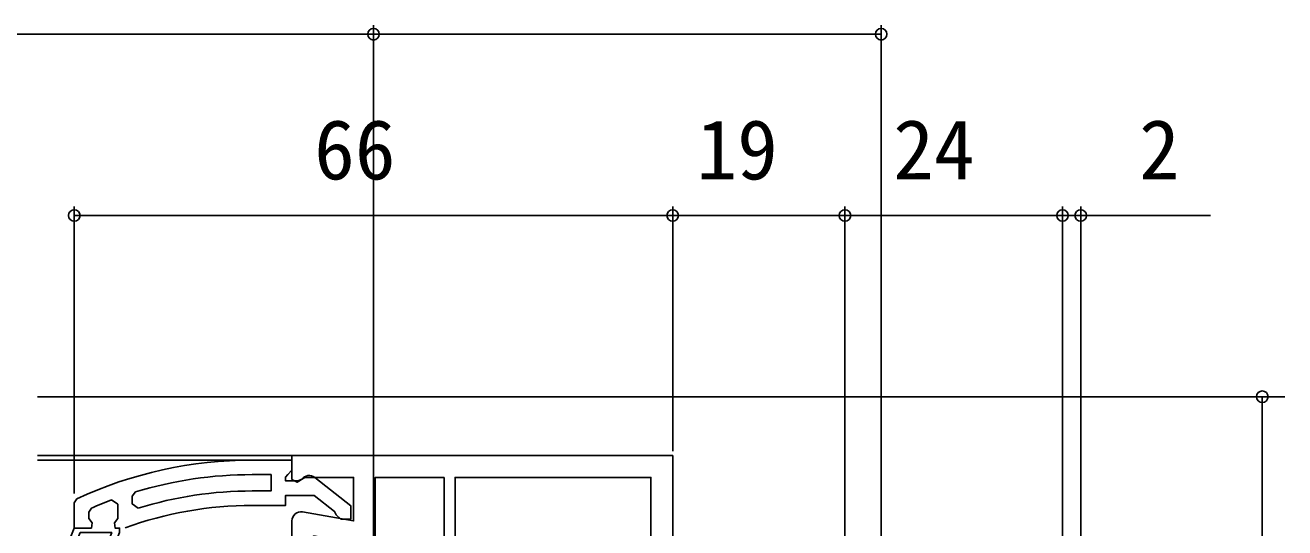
# Model space of a CAD drawing. Units: millimetres, scale not verified. Extents: x -525 to 525, y -783 to 778.
# Drawn here: x -140.4 to -1.5, y -389.3 to -333.8 of the extents above; entities that cross this region are included whole.
import ezdxf
from ezdxf.enums import TextEntityAlignment as Align

# ---------------------------------------------------------------- set-up
doc = ezdxf.new("R2010")
doc.units = ezdxf.units.MM
doc.header["$LTSCALE"] = 4
for name, color, linetype in [('0-3_YKK_11', 7, 'Continuous'), ('0-4_YKK_12', 2, 'Continuous'), ('0-7_YKK_D', 6, 'Continuous')]:
    doc.layers.add(name, color=color, linetype=linetype)
doc.styles.add('ＭＳ ゴシック', font='')
doc.styles.get('ＭＳ ゴシック').set_extended_font_data('MS Gothic')

msp = doc.modelspace()

# ---------------------------------------------------------------- linework, layer by layer
at = {"layer": '0-3_YKK_11'}
for points in [[(-115.37, -381.84), (-111.002, -381.84), (-111.002, -382.94), (-111.44, -383.436), (-111.702, -383.734), (-111.702, -384.14), (-110.302, -384.14), (-109.902, -383.94)], [(-111.003, -381.34), (-69.003, -381.34), (-69.003, -401.206), (-68.926, -401.34), (-72.344, -404.245), (-72.862, -403.635), (-70.142, -401.324)], [(-109.829, -387.555), (-104.203, -388.547), (-104.203, -383.74), (-109.559, -383.74), (-110.427, -384.282), (-111.003, -383.963), (-111.003, -381.34)], [(-115.37, -385.24), (-113.302, -385.24), (-113.302, -383.44), (-115.37, -383.44)], [(-108.486, -383.753), (-104.502, -386.865), (-104.502, -388.34), (-105.604, -388.34), (-106.103, -387.864), (-106.295, -387.495), (-108.541, -385.74), (-111.702, -385.74), (-111.702, -386.84), (-115.37, -386.84)], [(-94.203, -383.74), (-94.203, -399.119), (-101.687, -397.114), (-102.02, -396.441)], [(-101.803, -395.34), (-101.803, -383.74), (-94.203, -383.74)], [(-133.102, -387.135), (-133.402, -387.593), (-133.402, -388.265), (-133.027, -388.749), (-133.102, -389.34), (-135.002, -389.34), (-136.774, -393.792), (-135.002, -389.34), (-135.002, -386.558), (-134.713, -386.104)], [(-128.247, -385.348), (-128.602, -385.827), (-128.602, -386.664), (-127.955, -387.141)], [(-136.031, -394.088), (-134.34, -389.84), (-130.863, -389.84), (-132.237, -393.292), (-131.494, -393.588), (-130.002, -389.84), (-130.002, -389.34), (-130.502, -389.34), (-130.577, -388.749), (-130.202, -388.265), (-130.202, -388.24), (-130.202, -386.704), (-130.877, -386.236)], [(-108.103, -395.84), (-104.203, -395.84), (-104.203, -390.984), (-108.603, -390.208), (-108.603, -392.34), (-109.503, -392.34), (-111.003, -390.84), (-111.003, -388.54)]]:
    msp.add_lwpolyline(points, dxfattribs=at)
msp.add_lwpolyline([(-71.403, -397.94), (-93.003, -397.94), (-93.003, -383.74), (-71.403, -383.74)], close=True, dxfattribs=at)
for centre, radius, start, end in [((-115.37, -427.84), 46, 90.00001, 114.86598), ((-115.37, -427.84), 44.4, 89.99999, 106.86019), ((-109.102, -384.54), 1, 51.91328, 143.13011), ((-115.37, -427.84), 42.6, 89.99999, 107.18277), ((-115.37, -427.84), 44.4, 110.44221, 113.53922), ((-115.37, -427.84), 41, 89.99999, 109.98888), ((-110.003, -388.54), 1, 79.99999, 179.99998)]:
    msp.add_arc(centre, radius, start, end, dxfattribs=at)
at = {"layer": '0-4_YKK_12'}
for p, q in [((-1.49, -374.84), (-139.062, -374.84)), ((-139.062, -381.34), (-110.503, -381.34)), ((-139.062, -381.84), (-115.37, -381.84))]:
    msp.add_line(p, q, dxfattribs=at)
at = {"layer": '0-7_YKK_D'}
for p, q in [((-102.003, -487.518), (-102.003, -333.84)), ((-102.002, -487.511), (-102.002, -333.84)), ((-46.003, -488.84), (-46.003, -333.84)), ((-142.403, -334.84), (-102.003, -334.84)), ((-102.002, -334.84), (-46.003, -334.84)), ((-135, -385.511), (-135, -353.84)), ((-69.003, -380.84), (-69.003, -353.84)), ((-69.003, -380.84), (-69.003, -353.84)), ((-50.003, -402.839), (-50.003, -353.84)), ((-50.003, -402.839), (-50.003, -353.84)), ((-26.004, -407.557), (-26.004, -353.84)), ((-26.004, -407.558), (-26.004, -353.84)), ((-24.003, -487.54), (-24.003, -353.84)), ((-135, -354.84), (-69.003, -354.84)), ((-69.003, -354.84), (-50.003, -354.84)), ((-50.003, -354.84), (-26.004, -354.84)), ((-26.004, -354.84), (-28.554, -354.84)), ((-26.004, -354.84), (-24.003, -354.84)), ((-24.003, -354.84), (-9.687, -354.84)), ((-8.873, -374.84), (-2.977, -374.84)), ((-3.977, -374.84), (-3.977, -489.84))]:
    msp.add_line(p, q, dxfattribs=at)
for centre in [(-102.003, -334.84), (-102.002, -334.84), (-46.003, -334.84), (-135, -354.84), (-69.003, -354.84), (-69.003, -354.84), (-50.003, -354.84), (-50.003, -354.84), (-26.004, -354.84), (-26.004, -354.84), (-24.003, -354.84), (-3.977, -374.84)]:
    msp.add_circle(centre, 0.637, dxfattribs=at)

# ---------------------------------------------------------------- texts
at = {"layer": '0-7_YKK_D', "style": 'ＭＳ ゴシック'}
for s, p in [('66', (-108.547, -352.84)), ('19', (-66.381, -352.84)), ('24', (-44.677, -352.84)), ('2', (-17.568, -352.84))]:
    msp.add_text(s, height=6.598, dxfattribs=at).set_placement(p, align=Align.BOTTOM_LEFT)

doc.saveas('drawing.dxf')
